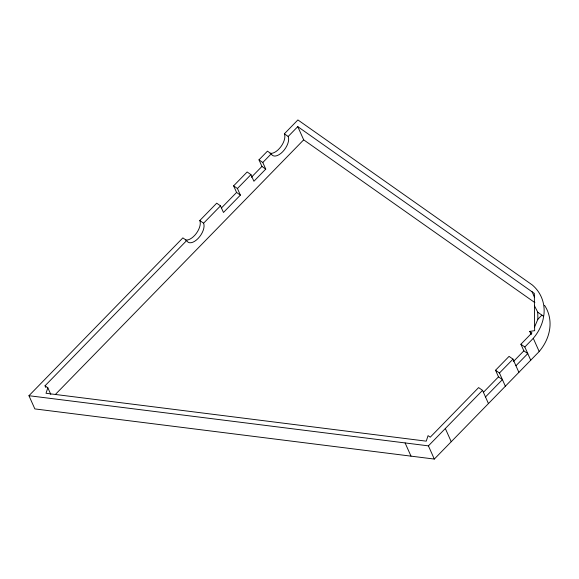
<?xml version="1.0" encoding="UTF-8"?>
<svg xmlns="http://www.w3.org/2000/svg" width="579" height="579" viewBox="0 0 579 579"><rect width="100%" height="100%" fill="white"/><g stroke="black" fill="none" stroke-linecap="round" stroke-linejoin="round"><path stroke-width="0.87" d="M544.513 305.278A49.237 40.183 -24.1 0 1 539.194 351.533L434.322 459.067L34.856 408.912L28.95 395.71L182.877 237.875L186.677 240.553L45.032 385.795L47.84 387.771L46.016 393.286L426.238 441.162L428.062 435.647L430.248 437.188L478.616 387.59L482.539 390.355L488.452 403.563M534.612 326.911L537.884 319.224L541.886 315.121M185.49 240.017A12.521 6.507 -54.9 0 0 196.375 233.337A12.521 6.507 -54.9 0 0 199.791 220.534L216.705 203.186L220.512 205.863L223.465 212.464L240.379 195.123L237.426 188.522L233.627 185.845L247.153 171.97L250.953 174.641L253.913 181.249L265.754 169.104L262.794 162.504L258.994 159.826L267.455 151.155L271.254 153.833A12.521 6.507 -54.9 0 0 282.668 151.763A12.521 6.507 -54.9 0 0 288.168 136.485L297.772 126.635L534.33 293.401L534.649 330.696L529.756 331.369L531.232 334.669M270.06 153.297A12.521 6.507 -54.9 0 0 280.953 146.617A12.521 6.507 -54.9 0 0 284.369 133.807L297.903 119.933L532.253 284.94A49.237 40.183 -24.1 0 1 543.905 314.846L543.015 319.746A49.237 40.183 -24.1 0 1 533.288 338.324L524.827 347.002L530.733 360.203M186.691 240.546A12.521 6.492 -55 0 0 198.061 238.505A12.521 6.492 -55 0 0 203.584 223.219L220.512 205.863M237.426 188.522L250.953 174.641M262.794 162.504L271.254 153.833M221.54 207.861L236.579 192.445L233.627 185.845M251.358 177.29L261.947 166.434L258.994 159.826M55.352 394.48L303.685 139.843L297.772 126.635M485.499 396.962L502.413 379.614L498.497 376.857L495.53 370.249L509.064 356.375L512.987 359.139L518.893 372.34M515.94 365.74L527.78 353.603L523.85 350.838L520.897 344.237L531.949 332.911L529.756 331.369M28.95 395.71L428.417 445.859L482.539 390.355M505.366 386.222L499.453 373.014L512.987 359.139M483.458 392.272L498.497 376.857M513.262 361.701L523.85 350.838M303.685 139.843L534.895 302.643M284.369 133.807L288.168 136.485M534.431 305.763L537.753 312.211L543.63 316.351M520.897 344.237L524.827 347.002M261.947 166.434L265.754 169.104M495.53 370.249L499.453 373.014M236.579 192.445L240.379 195.123M199.791 220.534L203.598 223.204M531.942 291.512L534.533 297.295M533.288 338.324L539.194 351.533M445.331 428.511L451.236 441.719M428.417 445.859L434.322 459.067M405.097 442.928L411.003 456.136M47.84 387.771L50.793 394.371M45.032 385.795L45.77 387.445M537.753 312.211L537.884 319.224"/></g></svg>
